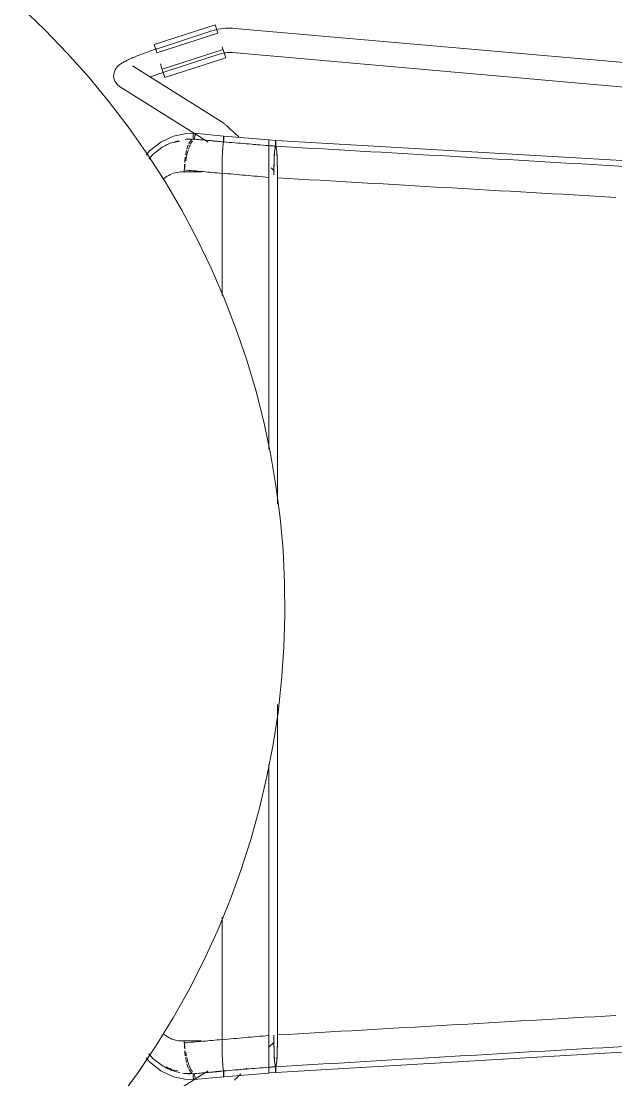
# Model space of a CAD drawing. Header units: millimetres. Extents: x 79795 to 317870, y -36033 to 97293.
# Drawn here: x 228348 to 228641, y 15428 to 15949 of the extents above; entities that cross this region are included whole.
import ezdxf

# ---------------------------------------------------------------- set-up
doc = ezdxf.new("R2010")
doc.units = ezdxf.units.MM
doc.header["$MEASUREMENT"] = 0
doc.layers.add('I-FURN', color=8, linetype='CONTINUOUS', lineweight=9)

msp = doc.modelspace()

# ---------------------------------------------------------------- linework, layer by layer
at = {"layer": 'I-FURN'}
for p, q in [((228359.89, 15944.83), (228348.31, 15955.87)), ((228413.72, 15937.49), (228443.73, 15947.18)), ((228443.73, 15947.18), (228444.36, 15945.23)), ((228371.02, 15933.34), (228359.89, 15944.83)), ((228415.03, 15933.45), (228445.03, 15943.13)), ((228442.09, 15944.18), (228415.28, 15935.47)), ((228442.14, 15944.19), (228442.09, 15944.18)), ((228443.23, 15944.52), (228442.14, 15944.19)), ((228444.34, 15944.81), (228443.23, 15944.52)), ((228445.45, 15945.05), (228444.34, 15944.81)), ((228444.36, 15945.23), (228445, 15943.25)), ((228446.58, 15945.24), (228445.45, 15945.05)), ((228447.71, 15945.39), (228446.58, 15945.24)), ((228448.85, 15945.5), (228447.71, 15945.39)), ((228449.99, 15945.56), (228448.85, 15945.5)), ((228451.13, 15945.57), (228449.99, 15945.56)), ((228452.27, 15945.54), (228451.13, 15945.57)), ((228453.41, 15945.47), (228452.27, 15945.54)), ((228896.73, 15906.52), (228453.41, 15945.46)), ((228414.35, 15935.54), (228413.72, 15937.49)), ((228381.68, 15921.41), (228371.02, 15933.34)), ((228403.31, 15931.05), (228403.88, 15931.3)), ((228403.88, 15931.3), (228404.48, 15931.54)), ((228404.48, 15931.54), (228405.09, 15931.79)), ((228405.09, 15931.79), (228405.72, 15932.04)), ((228405.72, 15932.04), (228406.36, 15932.29)), ((228406.36, 15932.29), (228407.01, 15932.55)), ((228407.01, 15932.55), (228407.67, 15932.8)), ((228407.67, 15932.8), (228408.35, 15933.06)), ((228408.35, 15933.06), (228409.04, 15933.31)), ((228409.04, 15933.31), (228409.74, 15933.57)), ((228409.74, 15933.57), (228410.45, 15933.82)), ((228410.45, 15933.82), (228411.16, 15934.07)), ((228411.16, 15934.07), (228411.88, 15934.33)), ((228411.88, 15934.33), (228412.61, 15934.58)), ((228412.61, 15934.58), (228413.35, 15934.83)), ((228413.35, 15934.83), (228414.08, 15935.07)), ((228414.08, 15935.07), (228414.82, 15935.32)), ((228414.99, 15933.56), (228414.35, 15935.54)), ((228414.82, 15935.32), (228415.28, 15935.47)), ((228447.64, 15935.07), (228417.63, 15925.38)), ((228418.99, 15924.05), (228445.8, 15932.76)), ((228445.8, 15932.76), (228446.43, 15932.96)), ((228446.43, 15932.96), (228447.07, 15933.12)), ((228447.07, 15933.12), (228447.72, 15933.26)), ((228447.23, 15936.33), (228447.61, 15935.16)), ((228447.68, 15934.95), (228448.31, 15932.98)), ((228447.72, 15933.26), (228448.37, 15933.38)), ((228448.31, 15932.98), (228448.94, 15931.02)), ((228448.37, 15933.38), (228449.03, 15933.47)), ((228449.03, 15933.47), (228449.69, 15933.53)), ((228449.69, 15933.53), (228450.35, 15933.57)), ((228450.35, 15933.57), (228451.01, 15933.57)), ((228451.01, 15933.57), (228451.67, 15933.56)), ((228451.67, 15933.56), (228452.33, 15933.51)), ((228452.33, 15933.51), (228452.36, 15933.51)), ((228452.36, 15933.51), (228876.86, 15896.22)), ((228395.08, 15925.93), (228395.6, 15926.56)), ((228395.6, 15926.56), (228396.07, 15927.02)), ((228396.07, 15927.02), (228396.49, 15927.39)), ((228396.49, 15927.39), (228396.9, 15927.7)), ((228396.9, 15927.7), (228397.29, 15927.98)), ((228397.29, 15927.98), (228397.67, 15928.24)), ((228397.67, 15928.24), (228398.06, 15928.48)), ((228398.06, 15928.48), (228398.46, 15928.71)), ((228398.46, 15928.71), (228398.87, 15928.94)), ((228398.87, 15928.94), (228399.3, 15929.17)), ((228399.3, 15929.17), (228399.74, 15929.4)), ((228399.74, 15929.4), (228400.2, 15929.63)), ((228400.2, 15929.63), (228400.67, 15929.86)), ((228400.67, 15929.86), (228401.16, 15930.09)), ((228401.16, 15930.09), (228401.67, 15930.33)), ((228401.67, 15930.33), (228402.2, 15930.57)), ((228402.2, 15930.57), (228402.74, 15930.81)), ((228402.74, 15930.81), (228403.31, 15931.05)), ((228446.71, 15899.67), (228403.13, 15926.98)), ((228416.8, 15927.95), (228417.6, 15925.47)), ((228418.94, 15921.33), (228448.94, 15931.02)), ((228391.85, 15909.06), (228381.68, 15921.41)), ((228393.82, 15921.66), (228393.99, 15923.63)), ((228394.41, 15919.43), (228393.82, 15921.66)), ((228393.99, 15923.63), (228394.52, 15925.01)), ((228394.52, 15925.01), (228395.08, 15925.93)), ((228412.01, 15921.61), (228412.63, 15921.85)), ((228412.63, 15921.85), (228413.27, 15922.08)), ((228413.27, 15922.08), (228413.92, 15922.32)), ((228413.92, 15922.32), (228414.57, 15922.55)), ((228414.57, 15922.55), (228415.24, 15922.79)), ((228415.24, 15922.79), (228415.91, 15923.02)), ((228415.91, 15923.02), (228416.59, 15923.26)), ((228416.59, 15923.26), (228417.28, 15923.49)), ((228417.28, 15923.49), (228417.97, 15923.72)), ((228418.31, 15923.29), (228417.67, 15925.26)), ((228417.97, 15923.72), (228418.66, 15923.95)), ((228418.94, 15921.33), (228418.31, 15923.29)), ((228418.66, 15923.95), (228418.99, 15924.05)), ((228395.63, 15917.7), (228394.41, 15919.43)), ((228395.63, 15917.7), (228396.75, 15916.81)), ((228396.75, 15916.81), (228433.52, 15893.77)), ((228401.52, 15896.31), (228391.85, 15909.06)), ((228410.68, 15883.19), (228401.52, 15896.31)), ((228446.71, 15899.67), (228447.03, 15899.46)), ((228447.03, 15899.46), (228447.29, 15899.27)), ((228447.29, 15899.27), (228447.52, 15899.1)), ((228447.52, 15899.1), (228447.74, 15898.93)), ((228447.74, 15898.93), (228447.96, 15898.75)), ((228447.96, 15898.75), (228448.2, 15898.56)), ((228448.2, 15898.56), (228448.44, 15898.35)), ((228448.44, 15898.35), (228448.69, 15898.14)), ((228448.69, 15898.14), (228448.95, 15897.91)), ((228448.95, 15897.91), (228449.23, 15897.67)), ((228449.23, 15897.67), (228449.53, 15897.41)), ((228449.53, 15897.41), (228449.84, 15897.14)), ((228449.84, 15897.14), (228450.16, 15896.85)), ((228450.16, 15896.85), (228450.5, 15896.55)), ((228450.5, 15896.55), (228450.85, 15896.23)), ((228450.85, 15896.23), (228451.21, 15895.9)), ((228451.21, 15895.9), (228451.59, 15895.56)), ((228451.59, 15895.56), (228451.98, 15895.2)), ((228451.98, 15895.2), (228452.38, 15894.84)), ((228452.38, 15894.84), (228452.8, 15894.45)), ((228416.96, 15889.52), (228423.27, 15892.42)), ((228423.27, 15892.42), (228428.92, 15893.63)), ((228428.92, 15893.63), (228434.38, 15893.72)), ((228447.98, 15892.42), (228433.49, 15893.84)), ((228433.89, 15893.54), (228440.34, 15889.5)), ((228447.88, 15889.57), (228447.69, 15888.68)), ((228447.69, 15888.68), (228447.88, 15889.57)), ((228447.88, 15891.03), (228447.87, 15890.54)), ((228447.87, 15890.53), (228447.88, 15891.03)), ((228447.87, 15890.54), (228447.88, 15890.04)), ((228447.88, 15890.04), (228447.87, 15890.53)), ((228447.89, 15891.48), (228447.88, 15891.03)), ((228447.88, 15891.03), (228447.89, 15891.48)), ((228447.88, 15890.04), (228447.88, 15889.57)), ((228447.88, 15889.57), (228447.88, 15890.04)), ((228447.9, 15891.87), (228447.89, 15891.48)), ((228447.89, 15891.48), (228447.9, 15891.86)), ((228447.93, 15892.16), (228447.9, 15891.87)), ((228447.9, 15891.86), (228447.93, 15892.16)), ((228447.95, 15892.35), (228447.93, 15892.16)), ((228447.98, 15892.42), (228447.95, 15892.35)), ((228447.95, 15892.35), (228447.98, 15892.42)), ((228448, 15892.36), (228447.98, 15892.42)), ((228470.18, 15890.59), (228447.98, 15892.42)), ((228447.98, 15892.42), (228448, 15892.35)), ((228448.03, 15892.17), (228448, 15892.36)), ((228448, 15892.35), (228448.03, 15892.17)), ((228448.05, 15891.88), (228448.03, 15892.17)), ((228448.03, 15892.17), (228448.05, 15891.87)), ((228448.06, 15891.5), (228448.05, 15891.88)), ((228448.05, 15891.87), (228448.06, 15891.49)), ((228448.08, 15891.04), (228448.06, 15891.5)), ((228448.06, 15891.49), (228448.08, 15891.04)), ((228448.07, 15889.58), (228448.08, 15890.06)), ((228448.08, 15890.05), (228448.07, 15889.58)), ((228448.08, 15890.55), (228448.08, 15891.04)), ((228448.08, 15891.04), (228448.08, 15890.55)), ((228452.8, 15894.45), (228453.22, 15894.06)), ((228453.22, 15894.06), (228453.66, 15893.66)), ((228453.66, 15893.66), (228454.1, 15893.25)), ((228454.1, 15893.25), (228454.55, 15892.82)), ((228454.55, 15892.82), (228455.02, 15892.39)), ((228455.02, 15892.39), (228455.49, 15891.95)), ((228470.17, 15890.04), (228470.17, 15890.34)), ((228470.17, 15890.34), (228470.17, 15890.05)), ((228470.17, 15890.05), (228470.17, 15889.67)), ((228470.17, 15889.66), (228470.17, 15890.04)), ((228470.17, 15889.67), (228470.17, 15889.21)), ((228470.17, 15889.21), (228470.17, 15889.66)), ((228470.18, 15890.59), (228473.54, 15890.32)), ((228470.18, 15890.52), (228470.18, 15890.59)), ((228470.18, 15890.59), (228470.18, 15890.52)), ((228470.18, 15890.53), (228470.18, 15890.59)), ((228470.18, 15890.59), (228470.18, 15890.53)), ((228470.18, 15890.04), (228470.18, 15889.66)), ((228470.18, 15889.66), (228470.18, 15890.04)), ((228470.18, 15889.66), (228470.18, 15889.2)), ((228470.18, 15889.21), (228470.18, 15889.66)), ((228473.46, 15889.77), (228473.44, 15889.38)), ((228473.48, 15890.06), (228473.46, 15889.77)), ((228473.51, 15890.25), (228473.48, 15890.06)), ((228473.54, 15890.32), (228473.51, 15890.25)), ((228805.45, 15871.03), (228473.54, 15890.32)), ((228473.56, 15890.25), (228473.54, 15890.32)), ((228473.59, 15890.07), (228473.56, 15890.25)), ((228473.61, 15889.77), (228473.59, 15890.07)), ((228473.63, 15889.39), (228473.61, 15889.77)), ((228409.78, 15883.13), (228411.43, 15885.18)), ((228411.43, 15885.18), (228416.96, 15889.52)), ((228413.09, 15883.45), (228417.66, 15886.94)), ((228417.66, 15886.94), (228421.35, 15888.85)), ((228447.36, 15884.47), (228447.25, 15881.37)), ((228447.25, 15881.43), (228447.36, 15884.47)), ((228447.36, 15884.51), (228447.51, 15886.95)), ((228447.51, 15886.94), (228447.36, 15884.47)), ((228447.69, 15888.68), (228447.51, 15886.94)), ((228447.51, 15886.96), (228447.69, 15888.68)), ((228470.13, 15882.61), (228470.14, 15885.12)), ((228470.14, 15885.12), (228470.13, 15882.62)), ((228470.14, 15885.12), (228470.16, 15886.87)), ((228470.16, 15886.87), (228470.14, 15885.12)), ((228470.17, 15887.76), (228470.16, 15886.87)), ((228470.16, 15886.87), (228470.17, 15887.75)), ((228470.17, 15888.72), (228470.17, 15889.21)), ((228470.17, 15889.21), (228470.17, 15888.72)), ((228470.17, 15888.22), (228470.17, 15888.72)), ((228470.17, 15888.72), (228470.17, 15888.23)), ((228470.17, 15888.23), (228470.17, 15887.76)), ((228470.17, 15887.75), (228470.17, 15888.22)), ((228470.19, 15888.72), (228470.18, 15889.21)), ((228470.18, 15889.2), (228470.19, 15888.71)), ((228470.19, 15888.22), (228470.18, 15887.75)), ((228470.18, 15887.75), (228470.19, 15888.22)), ((228470.19, 15888.22), (228470.19, 15888.72)), ((228470.19, 15888.71), (228470.19, 15888.22)), ((228470.2, 15886.85), (228470.21, 15885.1)), ((228470.21, 15885.1), (228470.2, 15886.85)), ((228470.21, 15885.1), (228470.22, 15882.6)), ((228470.22, 15882.6), (228470.21, 15885.1)), ((228473.03, 15884.82), (228472.87, 15882.33)), ((228473.23, 15886.58), (228473.03, 15884.82)), ((228473.44, 15887.48), (228473.23, 15886.58)), ((228473.44, 15889.38), (228473.43, 15888.93)), ((228473.43, 15888.93), (228473.43, 15888.44)), ((228473.43, 15888.44), (228473.43, 15887.95)), ((228473.43, 15887.95), (228473.44, 15887.48)), ((228473.64, 15888.94), (228473.63, 15889.39)), ((228473.65, 15888.45), (228473.64, 15888.94)), ((228473.64, 15887.48), (228473.65, 15887.95)), ((228473.85, 15886.59), (228473.64, 15887.48)), ((228473.65, 15887.95), (228473.65, 15888.45)), ((228474.04, 15884.85), (228473.85, 15886.59)), ((228474.2, 15882.34), (228474.04, 15884.85)), ((228419.3, 15869.72), (228410.68, 15883.19)), ((228411.13, 15881.1), (228413.09, 15883.45)), ((228447.25, 15881.37), (228447.17, 15877.93)), ((228447.17, 15877.93), (228447.25, 15881.37)), ((228470.13, 15882.62), (228470.12, 15879.49)), ((228470.12, 15879.49), (228470.13, 15882.61)), ((228470.12, 15879.49), (228470.12, 15875.92)), ((228470.12, 15875.92), (228470.12, 15879.48)), ((228470.22, 15882.6), (228470.23, 15879.48)), ((228470.23, 15879.48), (228470.22, 15882.6)), ((228472.75, 15879.21), (228472.67, 15875.66)), ((228472.87, 15882.33), (228472.75, 15879.21)), ((228474.33, 15879.21), (228474.2, 15882.34)), ((228474.4, 15875.65), (228474.33, 15879.21)), ((228437.1, 15874.78), (228427.35, 15874.78)), ((228428.59, 15874.72), (228428.59, 15875.77)), ((228447.15, 15874.19), (228447.17, 15877.84)), ((228447.17, 15877.83), (228447.15, 15874.07)), ((228447.15, 15874.07), (228447.15, 15813.96)), ((228447.15, 15813.96), (228447.15, 15874.07)), ((228470.11, 15872.13), (228470.12, 15875.92)), ((228470.12, 15875.92), (228470.11, 15872.13)), ((228470.24, 15875.92), (228470.24, 15872.14)), ((228470.24, 15872.14), (228470.24, 15875.92)), ((228472.79, 15875.35), (228471.26, 15876.83)), ((228472.67, 15875.66), (228472.65, 15873.4)), ((228474.43, 15871.87), (228474.4, 15875.65)), ((228427.38, 15855.91), (228419.3, 15869.72)), ((228470.11, 15738.39), (228470.11, 15872.13)), ((228470.11, 15872.13), (228470.11, 15738.39)), ((228474.43, 15711.29), (228474.43, 15871.87)), ((228474.43, 15871.87), (228474.43, 15711.29)), ((228434.9, 15841.78), (228427.38, 15855.91)), ((228441.85, 15827.37), (228434.9, 15841.78)), ((228448.21, 15812.69), (228441.85, 15827.37)), ((228453.98, 15797.77), (228448.21, 15812.69)), ((228459.16, 15782.63), (228453.98, 15797.77)), ((228463.72, 15767.3), (228459.16, 15782.63)), ((228467.67, 15751.79), (228463.72, 15767.3)), ((228470.99, 15736.14), (228467.67, 15751.79)), ((228473.68, 15720.37), (228470.99, 15736.14)), ((228475.74, 15704.51), (228473.68, 15720.37)), ((228477.17, 15688.57), (228475.74, 15704.51)), ((228477.96, 15672.59), (228477.17, 15688.57)), ((228478.1, 15656.6), (228477.96, 15672.59)), ((228477.61, 15640.6), (228478.1, 15656.6)), ((228476.48, 15624.64), (228477.61, 15640.6)), ((228474.71, 15608.74), (228476.48, 15624.64)), ((228472.31, 15592.93), (228474.71, 15608.74)), ((228474.43, 15449.96), (228474.43, 15612.56)), ((228474.43, 15612.56), (228474.43, 15449.96)), ((228469.27, 15577.22), (228472.31, 15592.93)), ((228470.11, 15449.7), (228470.11, 15583.34)), ((228470.11, 15583.34), (228470.11, 15449.7)), ((228465.61, 15561.64), (228469.27, 15577.22)), ((228461.33, 15546.23), (228465.61, 15561.64)), ((228456.44, 15531), (228461.33, 15546.23)), ((228450.94, 15515.97), (228456.44, 15531)), ((228444.85, 15501.18), (228450.94, 15515.97)), ((228447.15, 15507.87), (228447.15, 15447.75)), ((228447.15, 15447.75), (228447.15, 15507.87)), ((228438.17, 15486.64), (228444.85, 15501.18)), ((228430.91, 15472.38), (228438.17, 15486.64)), ((228423.09, 15458.43), (228430.91, 15472.38)), ((228414.71, 15444.79), (228423.09, 15458.43)), ((228427.35, 15447.05), (228437.1, 15447.05)), ((228428.59, 15446.06), (228428.59, 15447.1)), ((228447.15, 15447.75), (228447.17, 15443.99)), ((228447.17, 15443.99), (228447.15, 15447.63)), ((228470.12, 15445.91), (228470.11, 15449.7)), ((228470.11, 15449.7), (228470.12, 15445.91)), ((228472.64, 15449.94), (228472.67, 15446.17)), ((228805.45, 15450.8), (228473.54, 15431.51)), ((228474.4, 15446.18), (228474.43, 15449.96)), ((228405.8, 15431.51), (228414.71, 15444.79)), ((228447.17, 15443.9), (228447.25, 15440.46)), ((228447.25, 15440.46), (228447.17, 15443.9)), ((228470.12, 15443.9), (228472.79, 15446.47)), ((228470.12, 15442.35), (228470.12, 15445.91)), ((228470.12, 15445.91), (228470.12, 15442.34)), ((228470.13, 15439.21), (228470.12, 15442.34)), ((228470.12, 15442.34), (228470.13, 15439.21)), ((228470.24, 15445.91), (228470.23, 15442.35)), ((228470.23, 15442.35), (228470.24, 15445.91)), ((228472.67, 15446.17), (228472.75, 15442.62)), ((228472.75, 15442.62), (228472.87, 15439.5)), ((228474.2, 15439.48), (228474.33, 15442.61)), ((228474.33, 15442.61), (228474.4, 15446.18)), ((228409.78, 15438.7), (228411.43, 15436.65)), ((228411.13, 15440.73), (228413.09, 15438.38)), ((228411.43, 15436.65), (228416.96, 15432.31)), ((228413.09, 15438.38), (228417.66, 15434.88)), ((228447.25, 15440.46), (228447.36, 15437.36)), ((228447.36, 15437.36), (228447.25, 15440.39)), ((228447.36, 15437.36), (228447.51, 15434.88)), ((228447.51, 15434.88), (228447.36, 15437.32)), ((228470.14, 15436.71), (228470.13, 15439.21)), ((228470.13, 15439.21), (228470.14, 15436.71)), ((228470.14, 15436.71), (228470.16, 15434.96)), ((228470.16, 15434.96), (228470.14, 15436.7)), ((228470.21, 15436.73), (228470.2, 15434.98)), ((228470.2, 15434.97), (228470.21, 15436.72)), ((228470.22, 15439.23), (228470.21, 15436.73)), ((228470.21, 15436.72), (228470.22, 15439.22)), ((228472.87, 15439.5), (228473.03, 15437)), ((228473.03, 15437), (228473.23, 15435.25)), ((228473.85, 15435.23), (228474.04, 15436.98)), ((228474.04, 15436.98), (228474.2, 15439.48)), ((228396.37, 15418.59), (228405.8, 15431.51)), ((228416.96, 15432.31), (228423.27, 15429.41)), ((228417.66, 15434.88), (228421.35, 15432.97)), ((228440.34, 15432.33), (228433.89, 15428.29)), ((228447.51, 15434.88), (228447.69, 15433.15)), ((228447.69, 15433.15), (228447.51, 15434.86)), ((228447.69, 15433.15), (228447.88, 15432.26)), ((228447.88, 15432.26), (228447.69, 15433.14)), ((228447.87, 15431.29), (228447.88, 15431.79)), ((228447.88, 15431.78), (228447.87, 15431.29)), ((228447.87, 15431.29), (228447.88, 15430.8)), ((228447.88, 15430.8), (228447.87, 15431.29)), ((228447.88, 15432.26), (228447.88, 15431.78)), ((228447.88, 15431.79), (228447.88, 15432.26)), ((228470.18, 15431.23), (228447.98, 15429.41)), ((228448.08, 15431.77), (228448.07, 15432.24)), ((228448.07, 15432.24), (228448.08, 15431.77)), ((228448.08, 15431.27), (228448.08, 15431.77)), ((228448.08, 15431.77), (228448.08, 15431.28)), ((228448.08, 15431.28), (228448.08, 15430.79)), ((228448.08, 15430.78), (228448.08, 15431.27)), ((228458.93, 15433.14), (228459.44, 15433.62)), ((228470.17, 15434.07), (228470.16, 15434.96)), ((228470.16, 15434.96), (228470.17, 15434.07)), ((228470.17, 15433.6), (228470.17, 15434.07)), ((228470.17, 15434.07), (228470.17, 15433.6)), ((228470.17, 15433.11), (228470.17, 15433.6)), ((228470.17, 15433.6), (228470.17, 15433.1)), ((228470.17, 15432.62), (228470.17, 15433.11)), ((228470.17, 15433.1), (228470.17, 15432.61)), ((228470.17, 15432.17), (228470.17, 15432.62)), ((228470.17, 15432.61), (228470.17, 15432.16)), ((228470.17, 15431.78), (228470.17, 15432.17)), ((228470.17, 15432.16), (228470.17, 15431.78)), ((228470.17, 15431.49), (228470.17, 15431.78)), ((228470.17, 15431.78), (228470.17, 15431.49)), ((228470.18, 15431.3), (228470.17, 15431.49)), ((228470.17, 15431.49), (228470.18, 15431.3)), ((228470.18, 15434.08), (228470.19, 15433.61)), ((228470.19, 15433.61), (228470.18, 15434.08)), ((228470.19, 15433.11), (228470.18, 15432.62)), ((228470.18, 15432.62), (228470.19, 15433.11)), ((228470.18, 15432.62), (228470.18, 15432.17)), ((228470.18, 15432.17), (228470.18, 15432.62)), ((228470.18, 15432.17), (228470.18, 15431.79)), ((228470.18, 15431.78), (228470.18, 15432.17)), ((228470.18, 15431.79), (228470.18, 15431.49)), ((228470.18, 15431.49), (228470.18, 15431.78)), ((228470.18, 15431.24), (228473.54, 15431.5)), ((228470.18, 15431.49), (228470.18, 15431.3)), ((228470.18, 15431.3), (228470.18, 15431.49)), ((228470.18, 15431.3), (228470.18, 15431.24)), ((228470.18, 15431.24), (228470.18, 15431.3)), ((228470.18, 15431.3), (228470.18, 15431.23)), ((228470.18, 15431.23), (228470.18, 15431.3)), ((228470.19, 15433.61), (228470.19, 15433.11)), ((228470.19, 15433.11), (228470.19, 15433.61)), ((228473.23, 15435.25), (228473.44, 15434.35)), ((228473.44, 15434.35), (228473.43, 15433.88)), ((228473.43, 15433.88), (228473.43, 15433.39)), ((228473.43, 15433.39), (228473.43, 15432.9)), ((228473.43, 15432.9), (228473.44, 15432.44)), ((228473.44, 15432.44), (228473.46, 15432.06)), ((228473.46, 15432.06), (228473.48, 15431.77)), ((228473.48, 15431.77), (228473.51, 15431.58)), ((228473.51, 15431.58), (228473.54, 15431.51)), ((228473.54, 15431.51), (228473.56, 15431.57)), ((228473.56, 15431.57), (228473.59, 15431.76)), ((228473.59, 15431.76), (228473.61, 15432.05)), ((228473.61, 15432.05), (228473.63, 15432.44)), ((228473.63, 15432.44), (228473.64, 15432.89)), ((228473.64, 15434.34), (228473.85, 15435.23)), ((228473.65, 15433.87), (228473.64, 15434.34)), ((228473.64, 15432.89), (228473.65, 15433.38)), ((228473.65, 15433.38), (228473.65, 15433.87)), ((228433.52, 15428.05), (228396.75, 15405.02)), ((228423.27, 15429.41), (228428.92, 15428.19)), ((228428.92, 15428.19), (228434.38, 15428.11)), ((228447.98, 15429.4), (228433.49, 15427.98)), ((228447.88, 15430.8), (228447.89, 15430.34)), ((228447.89, 15430.35), (228447.88, 15430.8)), ((228447.9, 15429.96), (228447.89, 15430.35)), ((228447.89, 15430.34), (228447.9, 15429.96)), ((228447.9, 15429.96), (228447.93, 15429.66)), ((228447.93, 15429.67), (228447.9, 15429.96)), ((228447.93, 15429.66), (228447.95, 15429.47)), ((228447.98, 15429.41), (228447.95, 15429.48)), ((228447.95, 15429.47), (228447.98, 15429.4)), ((228447.98, 15429.4), (228448, 15429.47)), ((228448, 15429.47), (228447.98, 15429.41)), ((228448, 15429.47), (228448.03, 15429.66)), ((228448.03, 15429.66), (228448, 15429.47)), ((228448.03, 15429.66), (228448.05, 15429.95)), ((228448.05, 15429.95), (228448.03, 15429.66)), ((228448.08, 15430.79), (228448.06, 15430.33)), ((228448.06, 15430.33), (228448.08, 15430.78)), ((228453.22, 15427.76), (228453.66, 15428.17)), ((228453.66, 15428.17), (228454.1, 15428.58)), ((228454.1, 15428.58), (228454.55, 15429)), ((228454.55, 15429), (228455.02, 15429.44)), ((228455.02, 15429.44), (228455.49, 15429.88)), ((228455.49, 15429.88), (228455.96, 15430.32)), ((228455.96, 15430.32), (228456.45, 15430.78))]:
    msp.add_line(p, q, dxfattribs=at)
for points, knots in [([(228417.69, 15886.94), (228418.51, 15887.45), (228421.23, 15889.03), (228424.22, 15889.63), (228426.32, 15889.91)], [-0.4024189, -0.4024189, -0.4024189, -0.4024189, -0.3333333, -0.1789981, -0.1789981, -0.1789981, -0.1789981]), ([(228432.93, 15891.01), (228432.91, 15891.15), (228432.88, 15891.44), (228432.86, 15891.86), (228432.87, 15892.23), (228432.9, 15892.52), (228432.93, 15892.79), (228432.98, 15893.04), (228433.04, 15893.27), (228433.11, 15893.46), (228433.2, 15893.66), (228433.29, 15893.76), (228433.34, 15893.79)], [0, 0, 0, 0, 0.0555556, 0.1111111, 0.1666667, 0.1944444, 0.2222222, 0.2777778, 0.3055556, 0.3333333, 0.3888889, 0.4444444, 0.4444444, 0.4444444, 0.4444444]), ([(228473.54, 15890.32), (228473.56, 15890.32), (228473.58, 15890.18), (228473.61, 15889.79), (228473.63, 15889.41), (228473.64, 15888.95), (228473.65, 15888.45), (228473.65, 15887.95), (228473.64, 15887.63), (228473.64, 15887.48)], [-0.498493, -0.498493, -0.498493, -0.498493, -0.375, -0.3125, -0.25, -0.1875, -0.125, -0.0625, 0, 0, 0, 0]), ([(228430.51, 15885.55), (228430.2, 15884.56), (228429.77, 15882.86), (228429.38, 15880.99), (228429.26, 15880.31)], [-0.5, -0.5, -0.5, -0.5, -0.3333333, -0.2414396, -0.2414396, -0.2414396, -0.2414396]), ([(228472.65, 15873.4), (228472.66, 15875.43), (228472.72, 15878.65), (228472.86, 15882.44), (228473.08, 15885.79), (228473.29, 15887.19), (228473.44, 15887.48)], [-0.9335619, -0.9335619, -0.9335619, -0.9335619, -0.6666667, -0.5, -0.3333333, 0, 0, 0, 0]), ([(228473.64, 15887.48), (228473.78, 15887.21), (228473.99, 15885.82), (228474.21, 15882.46), (228474.33, 15879.29), (228474.41, 15875.69), (228474.43, 15873.14), (228474.43, 15871.87)], [-1, -1, -1, -1, -0.666667, -0.5, -0.333333, -0.166667, 0, 0, 0, 0]), ([(228418.7, 15871.61), (228419.61, 15872.38), (228422.61, 15874.31), (228426.21, 15874.94), (228428.59, 15874.72)], [0.5, 0.5, 0.5, 0.5, 0.6666667, 1, 1, 1, 1]), ([(228428.59, 15447.1), (228426.21, 15446.89), (228422.61, 15447.52), (228419.61, 15449.45), (228418.7, 15450.21)], [0, 0, 0, 0, 0.3333333, 0.5, 0.5, 0.5, 0.5]), ([(228473.44, 15434.35), (228473.29, 15434.64), (228473.08, 15436.03), (228472.86, 15439.38), (228472.74, 15442.54), (228472.66, 15446.13), (228472.64, 15448.67), (228472.64, 15449.94)], [-1, -1, -1, -1, -0.666667, -0.5, -0.333333, -0.166667, 0, 0, 0, 0]), ([(228474.43, 15449.96), (228474.43, 15448.69), (228474.41, 15446.14), (228474.33, 15442.53), (228474.21, 15439.37), (228473.99, 15436.01), (228473.78, 15434.62), (228473.64, 15434.34)], [-1, -1, -1, -1, -0.833333, -0.666667, -0.5, -0.333333, 0, 0, 0, 0]), ([(228426.35, 15431.4), (228424.24, 15431.84), (228421.16, 15432.85), (228418.39, 15434.48), (228417.52, 15435.07)], [0.1763318, 0.1763318, 0.1763318, 0.1763318, 0.3333333, 0.408557, 0.408557, 0.408557, 0.408557]), ([(228419.59, 15434.35), (228420.18, 15434.01), (228422.03, 15432.99), (228424.01, 15432.49), (228425.38, 15432.27)], [0.6175454, 0.6175454, 0.6175454, 0.6175454, 0.6666667, 0.7702374, 0.7702374, 0.7702374, 0.7702374]), ([(228454.18, 15432.75), (228455.83, 15432.89), (228461.16, 15433.33), (228466.49, 15433.77), (228470.18, 15434.08)], [0.2766114, 0.2766114, 0.2766114, 0.2766114, 0.5, 1, 1, 1, 1]), ([(228473.54, 15431.5), (228473.52, 15431.5), (228473.49, 15431.64), (228473.46, 15432.04), (228473.44, 15432.43), (228473.43, 15432.88), (228473.42, 15433.38), (228473.43, 15433.88), (228473.43, 15434.2), (228473.44, 15434.35)], [-0.5, -0.5, -0.5, -0.5, -0.375, -0.3125, -0.25, -0.1875, -0.125, -0.0625, 0, 0, 0, 0]), ([(228473.64, 15434.34), (228473.64, 15434.12), (228473.65, 15433.63), (228473.65, 15432.99), (228473.64, 15432.53), (228473.62, 15432.12), (228473.59, 15431.67), (228473.56, 15431.51), (228473.54, 15431.5)], [-1, -1, -1, -1, -0.90625, -0.8125, -0.765625, -0.71875, -0.625, -0.501507, -0.501507, -0.501507, -0.501507]), ([(228433.34, 15428.03), (228433.31, 15428.05), (228433.27, 15428.09), (228433.19, 15428.2), (228433.09, 15428.39), (228432.99, 15428.71), (228432.91, 15429.11), (228432.88, 15429.47), (228432.86, 15429.84), (228432.87, 15430.29), (228432.9, 15430.64), (228432.93, 15430.82)], [0.5555556, 0.5555556, 0.5555556, 0.5555556, 0.5833333, 0.6180556, 0.6527778, 0.7222222, 0.7916667, 0.8263889, 0.8611111, 0.9305556, 1, 1, 1, 1]), ([(228433.66, 15430.92), (228433.65, 15430.7), (228433.66, 15430.21), (228433.74, 15429.46), (228433.9, 15428.79), (228434.07, 15428.36), (228434.19, 15428.21), (228434.23, 15428.17)], [-1, -1, -1, -1, -0.90625, -0.8125, -0.71875, -0.625, -0.5625, -0.5625, -0.5625, -0.5625])]:
    msp.add_open_spline(points, degree=3, knots=knots, dxfattribs=at)
for points in [[(228425.68, 15890.04), (228424.96, 15889.84), (228424.24, 15889.6), (228423.53, 15889.34)], [(228428.93, 15890.83), (228429.75, 15890.92), (228430.57, 15890.93), (228431.4, 15890.92)], [(228432.1, 15890.97), (228431.45, 15890.96), (228430.8, 15890.92), (228430.15, 15890.86)], [(228430.76, 15888.46), (228431.09, 15889.15), (228431.79, 15890.3), (228432.54, 15890.86), (228432.93, 15891.01)], [(228432.57, 15890), (228432.25, 15889.59), (228431.93, 15889.07), (228431.62, 15888.43)], [(228447.88, 15889.57), (228445.36, 15889.81), (228440.32, 15890.29), (228435.37, 15890.77), (228432.93, 15891.01)], [(228434.23, 15893.66), (228434.19, 15893.62), (228434.09, 15893.5), (228433.96, 15893.2), (228433.84, 15892.81), (228433.75, 15892.36), (228433.68, 15891.87), (228433.65, 15891.37), (228433.65, 15891.05), (228433.66, 15890.9)], [(228448.07, 15889.58), (228445.7, 15889.82), (228443.33, 15890.05), (228440.99, 15890.29)], [(228447.88, 15889.57), (228451.59, 15889.27), (228459.02, 15888.66), (228466.45, 15888.06), (228470.17, 15887.76)], [(228448.07, 15889.58), (228451.72, 15889.28), (228455.37, 15888.98), (228459.02, 15888.67)], [(228473.44, 15887.48), (228473.42, 15888.07), (228473.42, 15889.58), (228473.5, 15890.32), (228473.54, 15890.32)], [(228429.2, 15882.98), (228429.34, 15883.82), (228429.5, 15884.62), (228429.69, 15885.36)], [(228429.88, 15886.03), (228430.08, 15886.76), (228430.32, 15887.39), (228430.56, 15887.99)], [(228431.5, 15888.18), (228431.21, 15887.54), (228430.93, 15886.8), (228430.67, 15885.98)], [(228462.63, 15888.37), (228463.04, 15888.34), (228463.45, 15888.31), (228463.86, 15888.27)], [(228473.64, 15887.48), (228473.06, 15887.53), (228471.9, 15887.62), (228470.75, 15887.71), (228470.17, 15887.75)], [(228473.44, 15887.48), (228472.89, 15887.52), (228471.81, 15887.61), (228470.73, 15887.7), (228470.18, 15887.75)], [(228473.64, 15887.48), (228529.04, 15884.26), (228639.8, 15877.82), (228750.4, 15871.38), (228805.63, 15868.16)], [(228428.76, 15879.49), (228428.84, 15880.39), (228428.94, 15881.27), (228429.06, 15882.12)], [(228427.08, 15874.78), (228427.58, 15874.79), (228428.09, 15874.77), (228428.59, 15874.72)], [(228428.59, 15875.77), (228428.6, 15876.72), (228428.64, 15877.65), (228428.69, 15878.56)], [(228447.15, 15874.07), (228444.01, 15874.38), (228437.76, 15874.97), (228431.62, 15875.51), (228428.59, 15875.77)], [(228429.01, 15878.61), (228428.94, 15878.14), (228428.89, 15877.66), (228428.84, 15877.18)], [(228447.15, 15874.19), (228450.97, 15873.85), (228454.79, 15873.5), (228458.62, 15873.16)], [(228458.62, 15873.16), (228462.45, 15872.82), (228466.28, 15872.47), (228470.11, 15872.13)], [(228474.43, 15871.87), (228529.96, 15868.67), (228585.46, 15865.47), (228640.92, 15862.28)], [(228640.92, 15459.55), (228585.46, 15456.35), (228529.96, 15453.16), (228474.43, 15449.96)], [(228473.64, 15434.34), (228529.04, 15437.56), (228639.8, 15444), (228750.4, 15450.44), (228805.63, 15453.66)], [(228428.59, 15447.1), (228428.09, 15447.06), (228427.58, 15447.04), (228427.07, 15447.05)], [(228447.15, 15447.75), (228444.01, 15447.45), (228437.76, 15446.86), (228431.62, 15446.32), (228428.59, 15446.06)], [(228458.62, 15448.67), (228454.79, 15448.32), (228450.97, 15447.98), (228447.15, 15447.63)], [(228470.11, 15449.7), (228466.28, 15449.35), (228462.45, 15449.01), (228458.62, 15448.67)], [(228428.69, 15443.28), (228428.64, 15444.18), (228428.6, 15445.11), (228428.59, 15446.06)], [(228429.06, 15439.7), (228428.94, 15440.55), (228428.82, 15441.43), (228428.76, 15442.34)], [(228428.83, 15444.64), (228428.88, 15444.16), (228428.95, 15443.7), (228429.01, 15443.23)], [(228429.27, 15441.53), (228429.39, 15440.85), (228429.52, 15440.19), (228429.66, 15439.53)], [(228412.27, 15439.32), (228411.86, 15439.75), (228411.46, 15440.2), (228411.08, 15440.67)], [(228429.69, 15436.47), (228429.51, 15437.21), (228429.35, 15438.02), (228429.2, 15438.85)], [(228429.81, 15438.87), (228430.02, 15437.95), (228430.25, 15437), (228430.5, 15436.15)], [(228431.39, 15430.85), (228430.13, 15430.87), (228428.87, 15430.96), (228427.63, 15431.15)], [(228429.42, 15431.05), (228430.3, 15430.94), (228431.2, 15430.92), (228432.1, 15430.92)], [(228430.56, 15433.82), (228430.31, 15434.41), (228430.08, 15435.07), (228429.87, 15435.8)], [(228430.65, 15435.83), (228430.92, 15435.02), (228431.2, 15434.21), (228431.5, 15433.65)], [(228432.93, 15430.82), (228432.54, 15430.97), (228431.79, 15431.53), (228431.08, 15432.68), (228430.76, 15433.37)], [(228431.62, 15433.41), (228431.93, 15432.77), (228432.25, 15432.37), (228432.57, 15432.04)], [(228447.88, 15432.26), (228445.36, 15432.02), (228440.32, 15431.54), (228435.37, 15431.06), (228432.93, 15430.82)], [(228447.88, 15432.22), (228445.57, 15432), (228443.26, 15431.77), (228440.99, 15431.54)], [(228447.88, 15432.26), (228451.59, 15432.56), (228459.02, 15433.17), (228466.45, 15433.77), (228470.17, 15434.07)], [(228473.64, 15434.34), (228473.06, 15434.3), (228471.9, 15434.21), (228470.75, 15434.12), (228470.17, 15434.07)], [(228473.44, 15434.35), (228472.89, 15434.3), (228471.81, 15434.21), (228470.73, 15434.12), (228470.18, 15434.08)]]:
    msp.add_open_spline(points, degree=3, dxfattribs=at)

doc.saveas('drawing.dxf')
